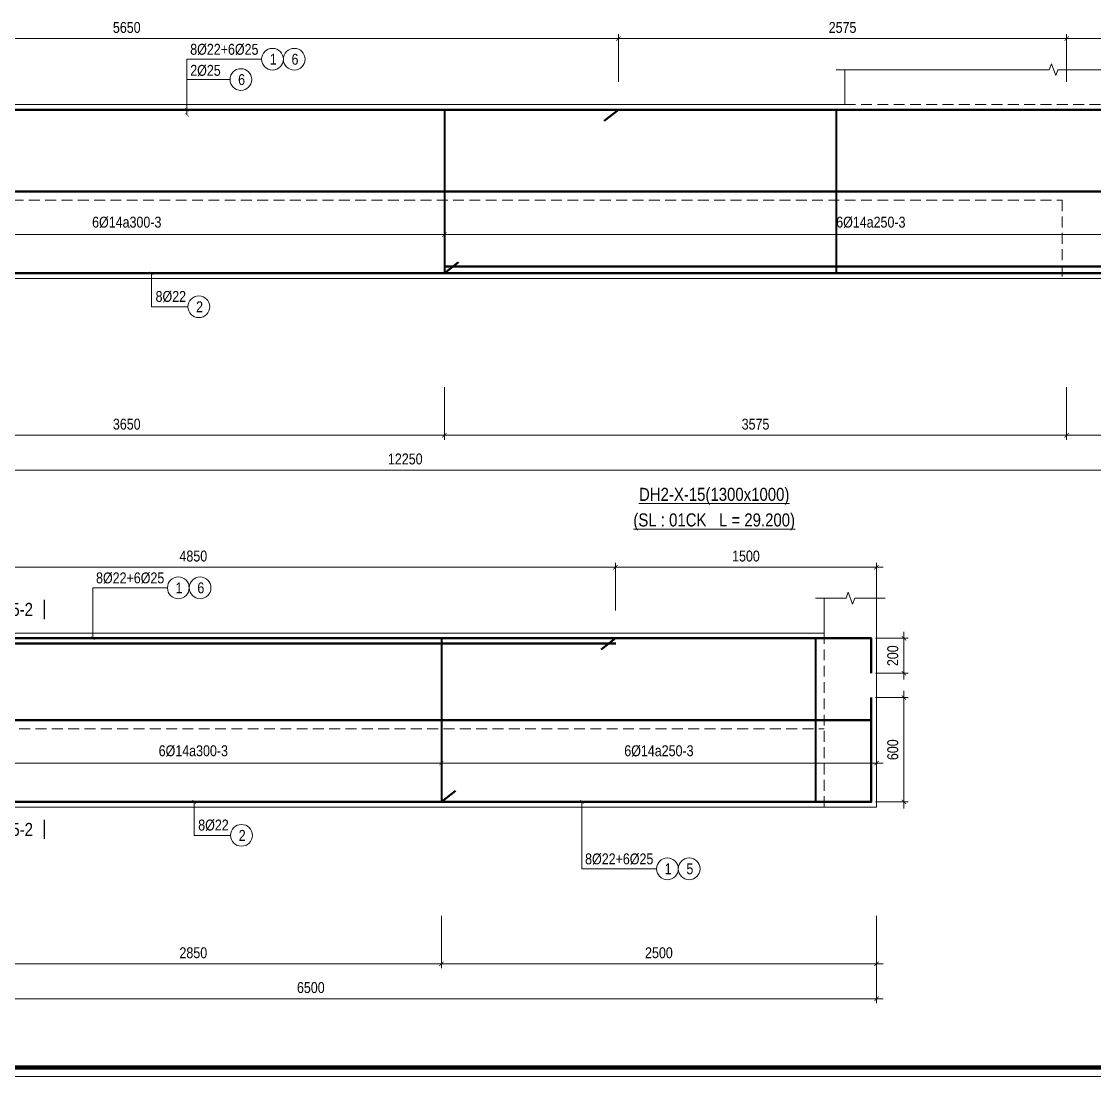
# Model space of a CAD drawing. Header units: millimetres. Extents: x 3014920 to 3563667, y -1638653 to -1356471.
# Drawn here: x 3199404 to 3205569, y -1600938 to -1594875 of the extents above; entities that cross this region are included whole.
import ezdxf
from ezdxf.enums import TextEntityAlignment as Align
from ezdxf.xclip import XClip

# ---------------------------------------------------------------- set-up
doc = ezdxf.new("R2010")
doc.units = ezdxf.units.MM
doc.header["$MEASUREMENT"] = 0
doc.header["$XCLIPFRAME"] = 0
doc.header["$PDMODE"] = 2
doc.linetypes.add('HIDDEN', pattern=[0.375, 0.25, -0.125])
doc.layers.get('0').update_dxf_attribs({"lineweight": 9})
doc.layers.get('Defpoints').update_dxf_attribs({"color": 10, "lineweight": 0})
for name, color, linetype, lineweight in [('CDAI', 21, 'Continuous', 40), ('CTHEP', 50, 'Continuous', 50), ('DBAO', 90, 'Continuous', 13), ('DGIONG', 130, 'Continuous', 13), ('KTH', 154, 'Continuous', 9), ('Net khuat', 8, 'HIDDEN', 13), ('TEXT', 7, 'Continuous', 15)]:
    doc.layers.add(name, color=color, linetype=linetype, lineweight=lineweight)
doc.styles.add('Star-HelCon', font='VHELVCN_0.TTF')
doc.styles.add('TTP-HelCon', font='VHELVCN_0.TTF')
doc.styles.add('VNI-HELVE-CONDENSE', font='VHELVCN_0.TTF')
doc.dimstyles.new('kc-25', dxfattribs={"dimtxt": 62.5, "dimasz": 20, "dimexe": 20, "dimexo": 50, "dimgap": 25, "dimtad": 3, "dimdec": 0, "dimzin": 0, "dimdsep": 46, "dimtxsty": 'VNI-HELVE-CONDENSE', "dimblk": 'DIM', "dimcen": 2.5, "dimclrd": 256, "dimclre": 154, "dimclrt": 7, "dimaunit": 1, "dimadec": 0, "dimazin": 0, "dimtfac": 1, "dimtdec": 0, "dimtix": 1, "dimtmove": 0, "dimatfit": 3, "dimldrblk": 'DOT', "dimfxl": 1, "dimtolj": 1, "dimtzin": 0, "dimarcsym": 0})
doc.dimstyles.new('TTP-25', dxfattribs={"dimscale": 25, "dimtxt": 2.5, "dimasz": 1, "dimexe": 1, "dimexo": 1, "dimgap": 0.09, "dimtad": 0, "dimdec": 4, "dimrnd": 1, "dimzin": 9, "dimdsep": 46, "dimtxsty": 'TTP-HelCon', "dimblk": 'ARCHTICK', "dimcen": 0.09, "dimdle": 1.5, "dimclrd": 256, "dimclre": 256, "dimclrt": 7, "dimadec": 0, "dimazin": 0, "dimtfac": 1, "dimtdec": 4, "dimtmove": 0, "dimatfit": 3, "dimldrblk": 'ARCHTICK', "dimfxl": 1, "dimtvp": 1, "dimtolj": 1, "dimtzin": 0, "dimarcsym": 0})

# ---------------------------------------------------------------- blocks, each defined once
blk = doc.blocks.new('_ArchTick')
at = {"color": 0, "linetype": 'ByBlock', "const_width": 0.15}
blk.add_lwpolyline([(-0.5, -0.5), (0.5, 0.5)], dxfattribs=at)
blk = doc.blocks.new('*D913')
at = {"layer": 'Defpoints', "color": 0, "transparency": 16777216}
for p in [(34124.4, -1600), (36624.4, -1600), (36624.4, -1901)]:
    blk.add_point(p, dxfattribs=at)
at = {"layer": 'KTH', "lineweight": -2, "transparency": 16777216}
for p, q in [((34124.4, -1625), (34124.4, -1926)), ((36624.4, -1625), (36624.4, -1926)), ((34086.9, -1901), (36661.9, -1901))]:
    blk.add_line(p, q, dxfattribs=at)
at = {"layer": 'KTH', "lineweight": -2, "transparency": 16777216, "xscale": 25, "yscale": 25, "zscale": 25, "rotation": 180}
blk.add_blockref('_ArchTick', (34124.4, -1901), dxfattribs=at)
at = {"layer": 'KTH', "lineweight": -2, "transparency": 16777216, "xscale": 25, "yscale": 25, "zscale": 25}
blk.add_blockref('_ArchTick', (36624.4, -1901), dxfattribs=at)
at = {"layer": 'KTH', "color": 7, "transparency": 16777216, "insert": (35374.4, -1837.2), "char_height": 62.5, "attachment_point": 5, "style": 'TTP-HelCon'}
blk.add_mtext('\\A1;2500', dxfattribs=at)
blk = doc.blocks.new('*D914')
at = {"layer": 'Defpoints', "color": 0, "transparency": 16777216}
for p in [(31274.4, -1600), (34124.4, -1600), (34124.4, -1901)]:
    blk.add_point(p, dxfattribs=at)
at = {"layer": 'KTH', "lineweight": -2, "transparency": 16777216}
for p, q in [((31274.4, -1625), (31274.4, -1926)), ((34124.4, -1625), (34124.4, -1926)), ((31236.9, -1901), (34161.9, -1901))]:
    blk.add_line(p, q, dxfattribs=at)
at = {"layer": 'KTH', "lineweight": -2, "transparency": 16777216, "xscale": 25, "yscale": 25, "zscale": 25, "rotation": 180}
blk.add_blockref('_ArchTick', (31274.4, -1901), dxfattribs=at)
at = {"layer": 'KTH', "lineweight": -2, "transparency": 16777216, "xscale": 25, "yscale": 25, "zscale": 25}
blk.add_blockref('_ArchTick', (34124.4, -1901), dxfattribs=at)
at = {"layer": 'KTH', "color": 7, "transparency": 16777216, "insert": (32699.4, -1837.2), "char_height": 62.5, "attachment_point": 5, "style": 'TTP-HelCon'}
blk.add_mtext('\\A1;2850', dxfattribs=at)
blk = doc.blocks.new('DIM')
h = blk.add_hatch(color=1)
h.paths.add_polyline_path([(0.49, 0.29, 1), (0.29, 0.49), (-0.19, 0), (0.19, 0)])
h.paths.add_polyline_path([(0.19, 0), (-0.19, 0), (-0.49, -0.29, 1), (-0.29, -0.49)])
at = {"color": 9}
for p, q in [((-0.19, 0), (-1.5, 0)), ((0.19, 0), (1.5, 0))]:
    blk.add_line(p, q, dxfattribs=at)
at = {"color": 1}
for p, q in [((-0.49, -0.29), (0.29, 0.49)), ((-0.29, -0.49), (0.49, 0.29)), ((-0.19, 0), (0.19, 0))]:
    blk.add_line(p, q, dxfattribs=at)
blk.add_arc((-0.39, -0.39), 0.138, 135, 315, dxfattribs=at)
blk = doc.blocks.new('*D917')
at = {"layer": 'Defpoints', "color": 0, "transparency": 16777216}
for p in [(27799.4, 378.5), (27799.4, 104.4), (30274.4, 104.4)]:
    blk.add_point(p, dxfattribs=at)
at = {"layer": 'KTH', "lineweight": -2, "transparency": 16777216}
for p, q in [((30311.9, 378.5), (27761.9, 378.5)), ((27799.4, 129.4), (27799.4, 403.5)), ((30274.4, 129.4), (30274.4, 403.5))]:
    blk.add_line(p, q, dxfattribs=at)
at = {"layer": 'KTH', "lineweight": -2, "transparency": 16777216, "xscale": 25, "yscale": 25, "zscale": 25, "rotation": 180}
blk.add_blockref('_ArchTick', (27799.4, 378.5), dxfattribs=at)
at = {"layer": 'KTH', "lineweight": -2, "transparency": 16777216, "xscale": 25, "yscale": 25, "zscale": 25}
blk.add_blockref('_ArchTick', (30274.4, 378.5), dxfattribs=at)
at = {"layer": 'KTH', "color": 7, "transparency": 16777216, "insert": (29036.9, 442.3), "char_height": 62.5, "attachment_point": 5, "style": 'TTP-HelCon'}
blk.add_mtext('\\A1;2475', dxfattribs=at)
blk = doc.blocks.new('*D918')
at = {"layer": 'Defpoints', "color": 0, "transparency": 16777216}
for p in [(31274.4, -550), (34124.4, -550), (31274.4, -747.1)]:
    blk.add_point(p, dxfattribs=at)
at = {"layer": 'KTH', "lineweight": -2, "transparency": 16777216}
for p, q in [((31274.4, -575), (31274.4, -772.1)), ((34124.4, -575), (34124.4, -772.1)), ((34161.9, -747.1), (31236.9, -747.1))]:
    blk.add_line(p, q, dxfattribs=at)
at = {"layer": 'KTH', "lineweight": -2, "transparency": 16777216, "xscale": 25, "yscale": 25, "zscale": 25, "rotation": 180}
blk.add_blockref('_ArchTick', (31274.4, -747.1), dxfattribs=at)
at = {"layer": 'KTH', "lineweight": -2, "transparency": 16777216, "xscale": 25, "yscale": 25, "zscale": 25}
blk.add_blockref('_ArchTick', (34124.4, -747.1), dxfattribs=at)
at = {"layer": 'KTH', "color": 7, "transparency": 16777216, "insert": (32699.4, -677.2), "char_height": 62.5, "attachment_point": 5, "style": 'TTP-HelCon'}
blk.add_mtext('\\A1;6Þ14a300-3', dxfattribs=at)
blk = doc.blocks.new('*D919')
at = {"layer": 'Defpoints', "color": 0, "transparency": 16777216}
for p in [(24224.4, -550), (29124.4, -550), (29124.4, -747.1)]:
    blk.add_point(p, dxfattribs=at)
at = {"layer": 'KTH', "lineweight": -2, "transparency": 16777216}
for p, q in [((24224.4, -575), (24224.4, -772.1)), ((29124.4, -575), (29124.4, -772.1)), ((24186.9, -747.1), (29161.9, -747.1))]:
    blk.add_line(p, q, dxfattribs=at)
at = {"layer": 'KTH', "lineweight": -2, "transparency": 16777216, "xscale": 25, "yscale": 25, "zscale": 25, "rotation": 180}
blk.add_blockref('_ArchTick', (24224.4, -747.1), dxfattribs=at)
at = {"layer": 'KTH', "lineweight": -2, "transparency": 16777216, "xscale": 25, "yscale": 25, "zscale": 25}
blk.add_blockref('_ArchTick', (29124.4, -747.1), dxfattribs=at)
at = {"layer": 'KTH', "color": 7, "transparency": 16777216, "insert": (26674.4, -677.2), "char_height": 62.5, "attachment_point": 5, "style": 'TTP-HelCon'}
blk.add_mtext('\\A1;6Þ14a250-3', dxfattribs=at)
blk = doc.blocks.new('*D920')
at = {"layer": 'Defpoints', "color": 0, "transparency": 16777216}
for p in [(34124.4, -550), (36624.4, -550), (34124.4, -747.1)]:
    blk.add_point(p, dxfattribs=at)
at = {"layer": 'KTH', "lineweight": -2, "transparency": 16777216}
for p, q in [((34124.4, -575), (34124.4, -772.1)), ((36624.4, -575), (36624.4, -772.1)), ((36661.9, -747.1), (34086.9, -747.1))]:
    blk.add_line(p, q, dxfattribs=at)
at = {"layer": 'KTH', "lineweight": -2, "transparency": 16777216, "xscale": 25, "yscale": 25, "zscale": 25, "rotation": 180}
blk.add_blockref('_ArchTick', (34124.4, -747.1), dxfattribs=at)
at = {"layer": 'KTH', "lineweight": -2, "transparency": 16777216, "xscale": 25, "yscale": 25, "zscale": 25}
blk.add_blockref('_ArchTick', (36624.4, -747.1), dxfattribs=at)
at = {"layer": 'KTH', "color": 7, "transparency": 16777216, "insert": (35374.4, -677.2), "char_height": 62.5, "attachment_point": 5, "style": 'TTP-HelCon'}
blk.add_mtext('\\A1;6Þ14a250-3', dxfattribs=at)
blk = doc.blocks.new('*D922')
at = {"layer": 'Defpoints', "color": 0, "transparency": 16777216}
for p in [(24224.4, -1600), (27799.4, -1600), (24224.4, -1901)]:
    blk.add_point(p, dxfattribs=at)
at = {"layer": 'KTH', "lineweight": -2, "transparency": 16777216}
for p, q in [((24224.4, -1625), (24224.4, -1926)), ((27799.4, -1625), (27799.4, -1926)), ((27836.9, -1901), (24186.9, -1901))]:
    blk.add_line(p, q, dxfattribs=at)
at = {"layer": 'KTH', "lineweight": -2, "transparency": 16777216, "xscale": 25, "yscale": 25, "zscale": 25, "rotation": 180}
blk.add_blockref('_ArchTick', (24224.4, -1901), dxfattribs=at)
at = {"layer": 'KTH', "lineweight": -2, "transparency": 16777216, "xscale": 25, "yscale": 25, "zscale": 25}
blk.add_blockref('_ArchTick', (27799.4, -1901), dxfattribs=at)
at = {"layer": 'KTH', "color": 7, "transparency": 16777216, "insert": (26011.9, -1837.2), "char_height": 62.5, "attachment_point": 5, "style": 'TTP-HelCon'}
blk.add_mtext('\\A1;3575', dxfattribs=at)
blk = doc.blocks.new('*D923')
at = {"layer": 'Defpoints', "color": 0, "transparency": 16777216}
for p in [(17874.4, -1600), (30124.4, -1600), (30124.4, -2101)]:
    blk.add_point(p, dxfattribs=at)
at = {"layer": 'KTH', "lineweight": -2, "transparency": 16777216}
for p, q in [((17874.4, -1625), (17874.4, -2126)), ((30124.4, -1625), (30124.4, -2126)), ((17836.9, -2101), (30161.9, -2101))]:
    blk.add_line(p, q, dxfattribs=at)
at = {"layer": 'KTH', "lineweight": -2, "transparency": 16777216, "xscale": 25, "yscale": 25, "zscale": 25, "rotation": 180}
blk.add_blockref('_ArchTick', (17874.4, -2101), dxfattribs=at)
at = {"layer": 'KTH', "lineweight": -2, "transparency": 16777216, "xscale": 25, "yscale": 25, "zscale": 25}
blk.add_blockref('_ArchTick', (30124.4, -2101), dxfattribs=at)
at = {"layer": 'KTH', "color": 7, "transparency": 16777216, "insert": (23999.4, -2037.2), "char_height": 62.5, "attachment_point": 5, "style": 'TTP-HelCon'}
blk.add_mtext('\\A1;12250', dxfattribs=at)
blk = doc.blocks.new('MC')
at = {"layer": 'CTHEP', "const_width": 10, "elevation": 0}
blk.add_lwpolyline([(36.4, 150), (36.4, 0)], dxfattribs=at)
at = {"layer": 'TEXT', "style": 'TTP-HelCon'}
blk.add_attdef('A', text='', height=100, dxfattribs=at).set_placement((-50, 25.5), align=Align.RIGHT)
blk = doc.blocks.new('*D924')
at = {"layer": 'Defpoints', "color": 0, "transparency": 16777216}
for p in [(20574.4, -1600), (24224.4, -1600), (24224.4, -1901)]:
    blk.add_point(p, dxfattribs=at)
at = {"layer": 'KTH', "lineweight": -2, "transparency": 16777216}
for p, q in [((20574.4, -1625), (20574.4, -1926)), ((24224.4, -1625), (24224.4, -1926)), ((20536.9, -1901), (24261.9, -1901))]:
    blk.add_line(p, q, dxfattribs=at)
at = {"layer": 'KTH', "lineweight": -2, "transparency": 16777216, "xscale": 25, "yscale": 25, "zscale": 25, "rotation": 180}
blk.add_blockref('_ArchTick', (20574.4, -1901), dxfattribs=at)
at = {"layer": 'KTH', "lineweight": -2, "transparency": 16777216, "xscale": 25, "yscale": 25, "zscale": 25}
blk.add_blockref('_ArchTick', (24224.4, -1901), dxfattribs=at)
at = {"layer": 'KTH', "color": 7, "transparency": 16777216, "insert": (22399.4, -1837.2), "char_height": 62.5, "attachment_point": 5, "style": 'TTP-HelCon'}
blk.add_mtext('\\A1;3650', dxfattribs=at)
blk = doc.blocks.new('*D926')
at = {"layer": 'Defpoints', "color": 0, "transparency": 16777216}
for p in [(19574.4, 378.5), (19574.4, 104.4), (25224.4, 104.4)]:
    blk.add_point(p, dxfattribs=at)
at = {"layer": 'KTH', "lineweight": -2, "transparency": 16777216}
for p, q in [((25261.9, 378.5), (19536.9, 378.5)), ((19574.4, 129.4), (19574.4, 403.5)), ((25224.4, 129.4), (25224.4, 403.5))]:
    blk.add_line(p, q, dxfattribs=at)
at = {"layer": 'KTH', "lineweight": -2, "transparency": 16777216, "xscale": 25, "yscale": 25, "zscale": 25, "rotation": 180}
blk.add_blockref('_ArchTick', (19574.4, 378.5), dxfattribs=at)
at = {"layer": 'KTH', "lineweight": -2, "transparency": 16777216, "xscale": 25, "yscale": 25, "zscale": 25}
blk.add_blockref('_ArchTick', (25224.4, 378.5), dxfattribs=at)
at = {"layer": 'KTH', "color": 7, "transparency": 16777216, "insert": (22399.4, 442.3), "char_height": 62.5, "attachment_point": 5, "style": 'TTP-HelCon'}
blk.add_mtext('\\A1;5650', dxfattribs=at)
blk = doc.blocks.new('*D928')
at = {"layer": 'Defpoints', "color": 0, "transparency": 16777216}
for p in [(20574.4, -550), (24224.4, -550), (24224.4, -747.1)]:
    blk.add_point(p, dxfattribs=at)
at = {"layer": 'KTH', "lineweight": -2, "transparency": 16777216}
for p, q in [((20574.4, -575), (20574.4, -772.1)), ((24224.4, -575), (24224.4, -772.1)), ((20536.9, -747.1), (24261.9, -747.1))]:
    blk.add_line(p, q, dxfattribs=at)
at = {"layer": 'KTH', "lineweight": -2, "transparency": 16777216, "xscale": 25, "yscale": 25, "zscale": 25, "rotation": 180}
blk.add_blockref('_ArchTick', (20574.4, -747.1), dxfattribs=at)
at = {"layer": 'KTH', "lineweight": -2, "transparency": 16777216, "xscale": 25, "yscale": 25, "zscale": 25}
blk.add_blockref('_ArchTick', (24224.4, -747.1), dxfattribs=at)
at = {"layer": 'KTH', "color": 7, "transparency": 16777216, "insert": (22399.4, -677.2), "char_height": 62.5, "attachment_point": 5, "style": 'TTP-HelCon'}
blk.add_mtext('\\A1;6Þ14a300-3', dxfattribs=at)
blk = doc.blocks.new('*D934')
at = {"layer": 'Defpoints', "color": 0, "transparency": 16777216}
for p in [(25224.4, 378.5), (25224.4, 104.4), (27799.4, 104.4)]:
    blk.add_point(p, dxfattribs=at)
at = {"layer": 'KTH', "lineweight": -2, "transparency": 16777216}
for p, q in [((27836.9, 378.5), (25186.9, 378.5)), ((25224.4, 129.4), (25224.4, 403.5)), ((27799.4, 129.4), (27799.4, 403.5))]:
    blk.add_line(p, q, dxfattribs=at)
at = {"layer": 'KTH', "lineweight": -2, "transparency": 16777216, "xscale": 25, "yscale": 25, "zscale": 25, "rotation": 180}
blk.add_blockref('_ArchTick', (25224.4, 378.5), dxfattribs=at)
at = {"layer": 'KTH', "lineweight": -2, "transparency": 16777216, "xscale": 25, "yscale": 25, "zscale": 25}
blk.add_blockref('_ArchTick', (27799.4, 378.5), dxfattribs=at)
at = {"layer": 'KTH', "color": 7, "transparency": 16777216, "insert": (26511.9, 442.3), "char_height": 62.5, "attachment_point": 5, "style": 'TTP-HelCon'}
blk.add_mtext('\\A1;2575', dxfattribs=at)
blk = doc.blocks.new('*D935')
at = {"layer": 'Defpoints', "color": 0, "transparency": 16777216}
for p in [(35124.4, 378.5), (30274.4, 104.4), (35124.4, 104.4)]:
    blk.add_point(p, dxfattribs=at)
at = {"layer": 'KTH', "lineweight": -2, "transparency": 16777216}
for p, q in [((30236.9, 378.5), (35161.9, 378.5)), ((30274.4, 129.4), (30274.4, 403.5)), ((35124.4, 129.4), (35124.4, 403.5))]:
    blk.add_line(p, q, dxfattribs=at)
at = {"layer": 'KTH', "lineweight": -2, "transparency": 16777216, "xscale": 25, "yscale": 25, "zscale": 25, "rotation": 180}
blk.add_blockref('_ArchTick', (30274.4, 378.5), dxfattribs=at)
at = {"layer": 'KTH', "lineweight": -2, "transparency": 16777216, "xscale": 25, "yscale": 25, "zscale": 25}
blk.add_blockref('_ArchTick', (35124.4, 378.5), dxfattribs=at)
at = {"layer": 'KTH', "color": 7, "transparency": 16777216, "insert": (32699.4, 442.3), "char_height": 62.5, "attachment_point": 5, "style": 'TTP-HelCon'}
blk.add_mtext('\\A1;4850', dxfattribs=at)
blk = doc.blocks.new('*D936')
at = {"layer": 'Defpoints', "color": 0, "transparency": 16777216}
for p in [(36624.4, 378.5), (35124.4, 104.4), (36624.4, 104.4)]:
    blk.add_point(p, dxfattribs=at)
at = {"layer": 'KTH', "lineweight": -2, "transparency": 16777216}
for p, q in [((35086.9, 378.5), (36661.9, 378.5)), ((35124.4, 129.4), (35124.4, 403.5)), ((36624.4, 129.4), (36624.4, 403.5))]:
    blk.add_line(p, q, dxfattribs=at)
at = {"layer": 'KTH', "lineweight": -2, "transparency": 16777216, "xscale": 25, "yscale": 25, "zscale": 25, "rotation": 180}
blk.add_blockref('_ArchTick', (35124.4, 378.5), dxfattribs=at)
at = {"layer": 'KTH', "lineweight": -2, "transparency": 16777216, "xscale": 25, "yscale": 25, "zscale": 25}
blk.add_blockref('_ArchTick', (36624.4, 378.5), dxfattribs=at)
at = {"layer": 'KTH', "color": 7, "transparency": 16777216, "insert": (35874.4, 442.3), "char_height": 62.5, "attachment_point": 5, "style": 'TTP-HelCon'}
blk.add_mtext('\\A1;1500', dxfattribs=at)
blk = doc.blocks.new('*D937')
at = {"layer": 'Defpoints', "color": 0, "transparency": 16777216}
for p in [(27799.4, -1600), (30124.4, -1600), (30124.4, -1901)]:
    blk.add_point(p, dxfattribs=at)
at = {"layer": 'KTH', "lineweight": -2, "transparency": 16777216}
for p, q in [((27799.4, -1625), (27799.4, -1926)), ((30124.4, -1625), (30124.4, -1926)), ((27761.9, -1901), (30161.9, -1901))]:
    blk.add_line(p, q, dxfattribs=at)
at = {"layer": 'KTH', "lineweight": -2, "transparency": 16777216, "xscale": 25, "yscale": 25, "zscale": 25, "rotation": 180}
blk.add_blockref('_ArchTick', (27799.4, -1901), dxfattribs=at)
at = {"layer": 'KTH', "lineweight": -2, "transparency": 16777216, "xscale": 25, "yscale": 25, "zscale": 25}
blk.add_blockref('_ArchTick', (30124.4, -1901), dxfattribs=at)
at = {"layer": 'KTH', "color": 7, "transparency": 16777216, "insert": (28961.9, -1837.2), "char_height": 62.5, "attachment_point": 5, "style": 'TTP-HelCon'}
blk.add_mtext('\\A1;2325', dxfattribs=at)
blk = doc.blocks.new('*D939')
at = {"layer": 'Defpoints', "color": 0, "transparency": 16777216}
for p in [(30124.4, -1600), (36624.4, -1600), (30124.4, -2101)]:
    blk.add_point(p, dxfattribs=at)
at = {"layer": 'KTH', "lineweight": -2, "transparency": 16777216}
for p, q in [((30124.4, -1625), (30124.4, -2126)), ((36624.4, -1625), (36624.4, -2126)), ((36661.9, -2101), (30086.9, -2101))]:
    blk.add_line(p, q, dxfattribs=at)
at = {"layer": 'KTH', "lineweight": -2, "transparency": 16777216, "xscale": 25, "yscale": 25, "zscale": 25, "rotation": 180}
blk.add_blockref('_ArchTick', (30124.4, -2101), dxfattribs=at)
at = {"layer": 'KTH', "lineweight": -2, "transparency": 16777216, "xscale": 25, "yscale": 25, "zscale": 25}
blk.add_blockref('_ArchTick', (36624.4, -2101), dxfattribs=at)
at = {"layer": 'KTH', "color": 7, "transparency": 16777216, "insert": (33374.4, -2037.2), "char_height": 62.5, "attachment_point": 5, "style": 'TTP-HelCon'}
blk.add_mtext('\\A1;6500', dxfattribs=at)
blk = doc.blocks.new('*D907')
at = {"layer": 'Defpoints', "color": 0, "transparency": 16777216}
for p in [(36594.4, -30), (36594.4, -230), (36781.9, -230)]:
    blk.add_point(p, dxfattribs=at)
at = {"layer": 'KTH', "lineweight": -2, "transparency": 16777216}
for p, q in [((36781.9, 7.5), (36781.9, -267.5)), ((36619.4, -30), (36806.9, -30)), ((36619.4, -230), (36806.9, -230))]:
    blk.add_line(p, q, dxfattribs=at)
at = {"layer": 'KTH', "lineweight": -2, "transparency": 16777216, "xscale": 25, "yscale": 25, "zscale": 25}
for p, rotation in [((36781.9, -30), 90), ((36781.9, -230), 270)]:
    blk.add_blockref('_ArchTick', p, dxfattribs=dict(at, rotation=rotation))
at = {"layer": 'KTH', "color": 7, "transparency": 16777216, "insert": (36718.1, -130), "char_height": 62.5, "attachment_point": 5, "rotation": 90, "style": 'TTP-HelCon'}
blk.add_mtext('\\A1;200', dxfattribs=at)
blk = doc.blocks.new('*D908')
at = {"layer": 'Defpoints', "color": 0, "transparency": 16777216}
for p in [(36594.4, -370), (36594.4, -970), (36781.9, -970)]:
    blk.add_point(p, dxfattribs=at)
at = {"layer": 'KTH', "lineweight": -2, "transparency": 16777216}
for p, q in [((36781.9, -332.5), (36781.9, -1007.5)), ((36619.4, -370), (36806.9, -370)), ((36619.4, -970), (36806.9, -970))]:
    blk.add_line(p, q, dxfattribs=at)
at = {"layer": 'KTH', "lineweight": -2, "transparency": 16777216, "xscale": 25, "yscale": 25, "zscale": 25}
for p, rotation in [((36781.9, -370), 90), ((36781.9, -970), 270)]:
    blk.add_blockref('_ArchTick', p, dxfattribs=dict(at, rotation=rotation))
at = {"layer": 'KTH', "color": 7, "transparency": 16777216, "insert": (36718.1, -670), "char_height": 62.5, "attachment_point": 5, "rotation": 90, "style": 'TTP-HelCon'}
blk.add_mtext('\\A1;600', dxfattribs=at)
blk = doc.blocks.new('CHG_XX_Khung ten')
blk.add_lwpolyline([(15, 579), (826, 579), (826, 15), (15, 15)], close=True)
at = {"color": 4, "linetype": 'Continuous', "const_width": 1}
blk.add_lwpolyline([(17, 577), (824, 577), (824, 17), (17, 17)], close=True, dxfattribs=at)
blk = doc.blocks.new('2X-15')
at = {"layer": 'CDAI'}
for points in [[(24224.43317, -30), (24224.43317, -970)], [(26474.43806, -30), (26474.43806, -970)], [(34124.43121, -30), (34124.43121, -970)], [(34124.43121, -30), (34124.43121, -970)], [(36274.42733, -30), (36274.42733, -970)]]:
    blk.add_lwpolyline(points, dxfattribs=at)
at = {"layer": 'CTHEP'}
for p, q in [((25143.01217, -94.5255), (25224.43806, -30)), ((35043.00143, -94.5255), (35124.42733, -30)), ((36594.43122, -500), (7254.43496, -500.09045)), ((24305.85906, -905.4745), (24224.43317, -970)), ((34205.85711, -905.47451), (34124.43121, -970))]:
    blk.add_line(p, q, dxfattribs=at)
for points in [[(7254.43412, -230.34896), (7254.43317, -30), (36594.43122, -30), (36594.43122, -230)], [(30272.8905, -60.00001), (35126.35178, -60.00001)], [(7254.43456, -370.14257), (7254.43642, -970), (36594.43122, -970), (36594.43122, -370)], [(24224.43317, -930), (31274.43317, -930)]]:
    blk.add_lwpolyline(points, dxfattribs=at)
at = {"layer": 'DBAO', "linetype": 'Continuous'}
for p, q in [((26524.43806, 200), (26524.43806, 0)), ((36324.42733, 200), (36324.42733, 0)), ((36624.43122, 200), (36624.43122, 0)), ((17974.43806, 0), (26524.43806, 0)), ((29074.43317, 0), (36324.42733, 0))]:
    blk.add_line(p, q, dxfattribs=at)
at = {"layer": 'DBAO', "linetype": 'Continuous', "flags": 128}
blk.add_lwpolyline([(36624.43122, 0), (36624.43122, -1000), (18274.43243, -1000)], dxfattribs=at)
at = {"layer": 'DGIONG', "linetype": 'Continuous', "flags": 128}
for points in [[(29124.43317, 200), (27749.43317, 200), (27736.93317, 165.65653), (27711.93317, 234.34347), (27699.43317, 200), (26474.42306, 200)], [(36674.43122, 200), (36499.42927, 200), (36486.92927, 165.65653), (36461.92927, 234.34347), (36449.42927, 200), (36274.41232, 200)]]:
    blk.add_lwpolyline(points, dxfattribs=at)
at = {"layer": 'DGIONG'}
for centre in [(23236.80773, 260.04133), (23361.80773, 260.04133), (32613.32789, 260.04133), (32738.32789, 260.04133), (23055.0551, 143.2363), (22813.42965, -1162.04426), (32976.07573, -1162.04426), (35423.12364, -1354.54317), (35548.12364, -1354.54317)]:
    blk.add_circle(centre, 62.5, dxfattribs=at)
at = {"layer": 'Net khuat', "ltscale": 250}
for p, q in [((26524.43806, 0), (29074.43317, 0)), ((36324.42733, 0), (36324.42733, -1000)), ((36624.42372, 0), (36624.43122, 0)), ((18274.43244, -550), (27774.43328, -550)), ((27774.43328, -550), (27774.43328, -1000)), ((29074.43317, -550), (36324.42733, -550))]:
    blk.add_line(p, q, dxfattribs=at)
at = {"xscale": 0.75, "yscale": 0.75, "zscale": 0.75}
blk.add_blockref('MC', (31815.52414, 79.50624), dxfattribs=at).add_auto_attribs({'A': 'X15-2'})
ref = blk.add_blockref('MC', (31815.52414, -1071.55805), dxfattribs=dict(xscale=-0.75, yscale=0.75, zscale=0.75, rotation=180))
ref.add_attrib('A', 'X15-2', dxfattribs={"layer": 'TEXT', "height": 75, "style": 'TTP-HelCon'}).set_placement((31778.02414, -1165.68848), align=Align.RIGHT)
at = {"layer": 'TEXT', "style": 'TTP-HelCon'}
for s, p in [('8Þ22+6Þ25', (22763.99986, 285.89428, 0)), ('8Þ22+6Þ25', (32140.52001, 285.89428, 0)), ('2Þ25', (22763.99986, 164.76289, 0)), ('8Þ22', (22564.94142, -1134.1472, 0)), ('8Þ22', (32727.5875, -1134.1472, 0)), ('8Þ22+6Þ25', (34950.31577, -1328.69022, 0))]:
    blk.add_text(s, height=62.5, dxfattribs=at).set_placement(p)
at = {"layer": 'TEXT', "style": 'Star-HelCon'}
for s, p in [('1', (23240.9744, 260.04133)), ('6', (23365.9744, 260.04133)), ('1', (32617.49456, 260.04133)), ('6', (32742.49456, 260.04133)), ('6', (23059.22177, 143.2363)), ('2', (22817.59632, -1162.04426)), ('2', (32980.24239, -1162.04426)), ('1', (35427.29031, -1354.54317)), ('5', (35552.29031, -1354.54317))]:
    blk.add_text(s, height=62.5, dxfattribs=at).set_placement(p, align=Align.MIDDLE)
at = {"layer": 'TEXT', "style": 'TTP-HelCon'}
for s, p in [('%%UDH2-X-15(1300x1000)', (25774.43318, -2277.69)), ('%%U(SL : 01CK   L = 29.200)', (25774.43318, -2424.5846))]:
    blk.add_text(s, height=75, dxfattribs=at).set_placement(p, align=Align.CENTER)
at = {"layer": 'KTH'}
for base, p1, p2, picture, middle in [((19574.43244, 378.45013), (25224.43806, 104.44552), (19574.43244, 104.44552), '*D926', (22399.43525, 442.28346)), ((25224.43806, 378.45013), (27799.43562, 104.44552), (25224.43806, 104.44552), '*D934', (26511.93684, 442.28346)), ((27799.435615, 378.45013), (30274.433169, 104.445522), (27799.435615, 104.445522), '*D917', (29036.934392, 442.283463)), ((24224.43317, -1901.04426), (20574.43244, -1600), (24224.43317, -1600), '*D924', (22399.4328, -1837.21093)), ((30124.433169, -1901.044261), (27799.435615, -1600), (30124.433169, -1600), '*D937', (28961.934392, -1837.210928)), ((30124.4331691014, -2100.9999999863), (36624.4312218507, -1599.9999999863), (30124.4331691014, -1599.9999999863), '*D939', (33374.432195476, -2037.1666666529)), ((34124.43123, -1901.04426), (31274.43317, -1600), (34124.43123, -1600), '*D914', (32699.4322, -1837.21093)), ((36624.43122, -1901.04426), (34124.43123, -1600), (36624.43122, -1600), '*D913', (35374.43122, -1837.21093))]:
    dim = blk.add_linear_dim(base=base, p1=p1, p2=p2, dimstyle='TTP-25', override={"dimtmove": 1}, dxfattribs=at)
    dim.commit()
    dim.dimension.update_dxf_attribs({"geometry": picture, "text_midpoint": middle})
for base, p1, p2, angle, picture, middle in [((35124.42733, 378.45013), (30274.43317, 104.44552), (35124.42733, 104.44552), 180, '*D935', (32699.43025, 442.28346)), ((36624.43122, 378.45013), (35124.42733, 104.44552), (36624.43122, 104.44552), 180, '*D936', (35874.42927, 442.28346)), ((36781.88474, -230), (36594.43122, -30), (36594.43122, -230), 90, '*D907', (36718.05141, -130)), ((36781.88474, -970), (36594.43122, -370), (36594.43122, -970), 90, '*D908', (36718.05141, -670)), ((30124.43317, -2101), (17874.43317, -1600), (30124.43317, -1600), 180, '*D923', (23999.43317, -2037.16667)), ((24224.433169, -1901.044261), (27799.435615, -1600), (24224.433169, -1600), 180, '*D922', (26011.934392, -1837.210928))]:
    dim = blk.add_linear_dim(base=base, p1=p1, p2=p2, angle=angle, dimstyle='TTP-25', override={"dimtmove": 1}, dxfattribs=at)
    dim.commit()
    dim.dimension.update_dxf_attribs({"geometry": picture, "text_midpoint": middle})
for base, p1, p2, text, picture, middle in [((24224.43317, -747.13667), (20574.43244, -550), (24224.43317, -550), '6Þ14a300-3', '*D928', (22399.4328, -677.22)), ((29124.43317, -747.13667), (24224.43317, -550), (29124.43317, -550), '6Þ14a250-3', '*D919', (26674.43317, -677.22))]:
    dim = blk.add_linear_dim(base=base, p1=p1, p2=p2, text=text, dimstyle='TTP-25', override={"dimtmove": 1}, dxfattribs=at)
    dim.commit()
    dim.dimension.update_dxf_attribs({"geometry": picture, "text_midpoint": middle})
for base, p1, p2, text, picture, middle in [((31274.43317, -747.13667), (34124.43121, -550), (31274.43317, -550), '6Þ14a300-3', '*D918', (32699.43219, -677.22)), ((34124.43121, -747.13667), (36624.43122, -550), (34124.43121, -550), '6Þ14a250-3', '*D920', (35374.43122, -677.22))]:
    dim = blk.add_linear_dim(base=base, p1=p1, p2=p2, angle=180, text=text, dimstyle='TTP-25', override={"dimtmove": 1}, dxfattribs=at)
    dim.commit()
    dim.dimension.update_dxf_attribs({"geometry": picture, "text_midpoint": middle})
at = {"layer": 'DGIONG'}
for points in [[(22745.48814, -30), (22745.48782, 260.04133), (23174.30773, 260.04133)], [(32122.0083, -30), (32122.00798, 260.04133), (32550.82789, 260.04133)], [(22745.48803, -60.00001), (22745.48782, 143.2363), (22992.5551, 143.2363)], [(22541.92965, -970), (22541.92939, -1162.04426), (22750.92965, -1162.04426)], [(32704.57573, -970), (32704.57546, -1162.04426), (32913.57573, -1162.04426)], [(34931.80405, -970), (34931.80373, -1354.54317), (35360.62364, -1354.54317)]]:
    blk.add_leader(points, dimstyle='kc-25', override={"dimtad": 0, "dimldrblk": 'ArchTick', "dimfxl": 100, "dimarcsym": 1}, dxfattribs=at)

msp = doc.modelspace()

# ---------------------------------------------------------------- block references
at = {"layer": 'DBAO'}
ref = msp.add_blockref('2X-15', (3177609.3511, -1595352.06758), dxfattribs=at)
XClip(ref).set_block_clipping_path([(16272.3828814905, -2937.8782538893), (28763.5816549145, 869.9151314428)])
ref = msp.add_blockref('2X-15', (3167691.74052, -1598389.53568), dxfattribs=at)
XClip(ref).set_block_clipping_path([(26188.6929886159, -3920.7827382451), (39092.7179886163, 585.564261755)])

# ---------------------------------------------------------------- next in the draw order: block references
at = {"color": 5, "xscale": 25.92478421704392, "yscale": 25.92478421704392, "zscale": 25.92478421704392}
msp.add_blockref('CHG_XX_Khung ten', (3193020.57556, -1601326.46106), dxfattribs=at)

doc.saveas('drawing.dxf')
